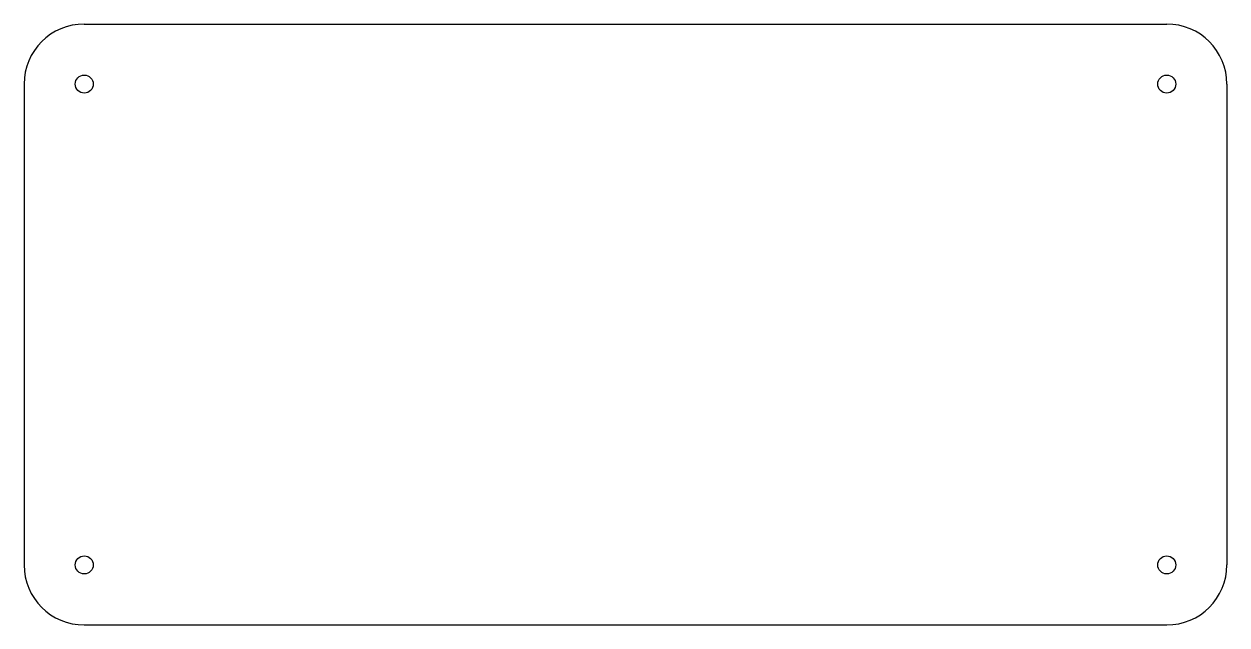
# Model space of a CAD drawing. Header units: millimetres. Extents: x -10.9 to 9.1, y -3.4 to 6.6.
import ezdxf

# ---------------------------------------------------------------- set-up
doc = ezdxf.new("R2010")
doc.units = ezdxf.units.MM

msp = doc.modelspace()

# ---------------------------------------------------------------- linework, layer by layer
at = {"color": 7, "linetype": 'Continuous', "lineweight": 25}
for p, q in [((-9.852, 6.576), (8.147, 6.576)), ((-10.852, 5.576), (-10.852, -2.424)), ((9.147, 5.576), (9.147, -2.424)), ((-9.852, -3.424), (8.147, -3.424))]:
    msp.add_line(p, q, dxfattribs=at)
for centre in [(-9.852, 5.576), (8.147, 5.576), (-9.852, -2.424), (8.147, -2.424)]:
    msp.add_circle(centre, 0.15, dxfattribs=at)
for centre, start, end in [((-9.852, 5.576), 90, 180), ((8.147, 5.576), 0, 90), ((-9.852, -2.424), 180, 270), ((8.147, -2.424), 270, 0)]:
    msp.add_arc(centre, 1, start, end, dxfattribs=at)

doc.saveas('drawing.dxf')
